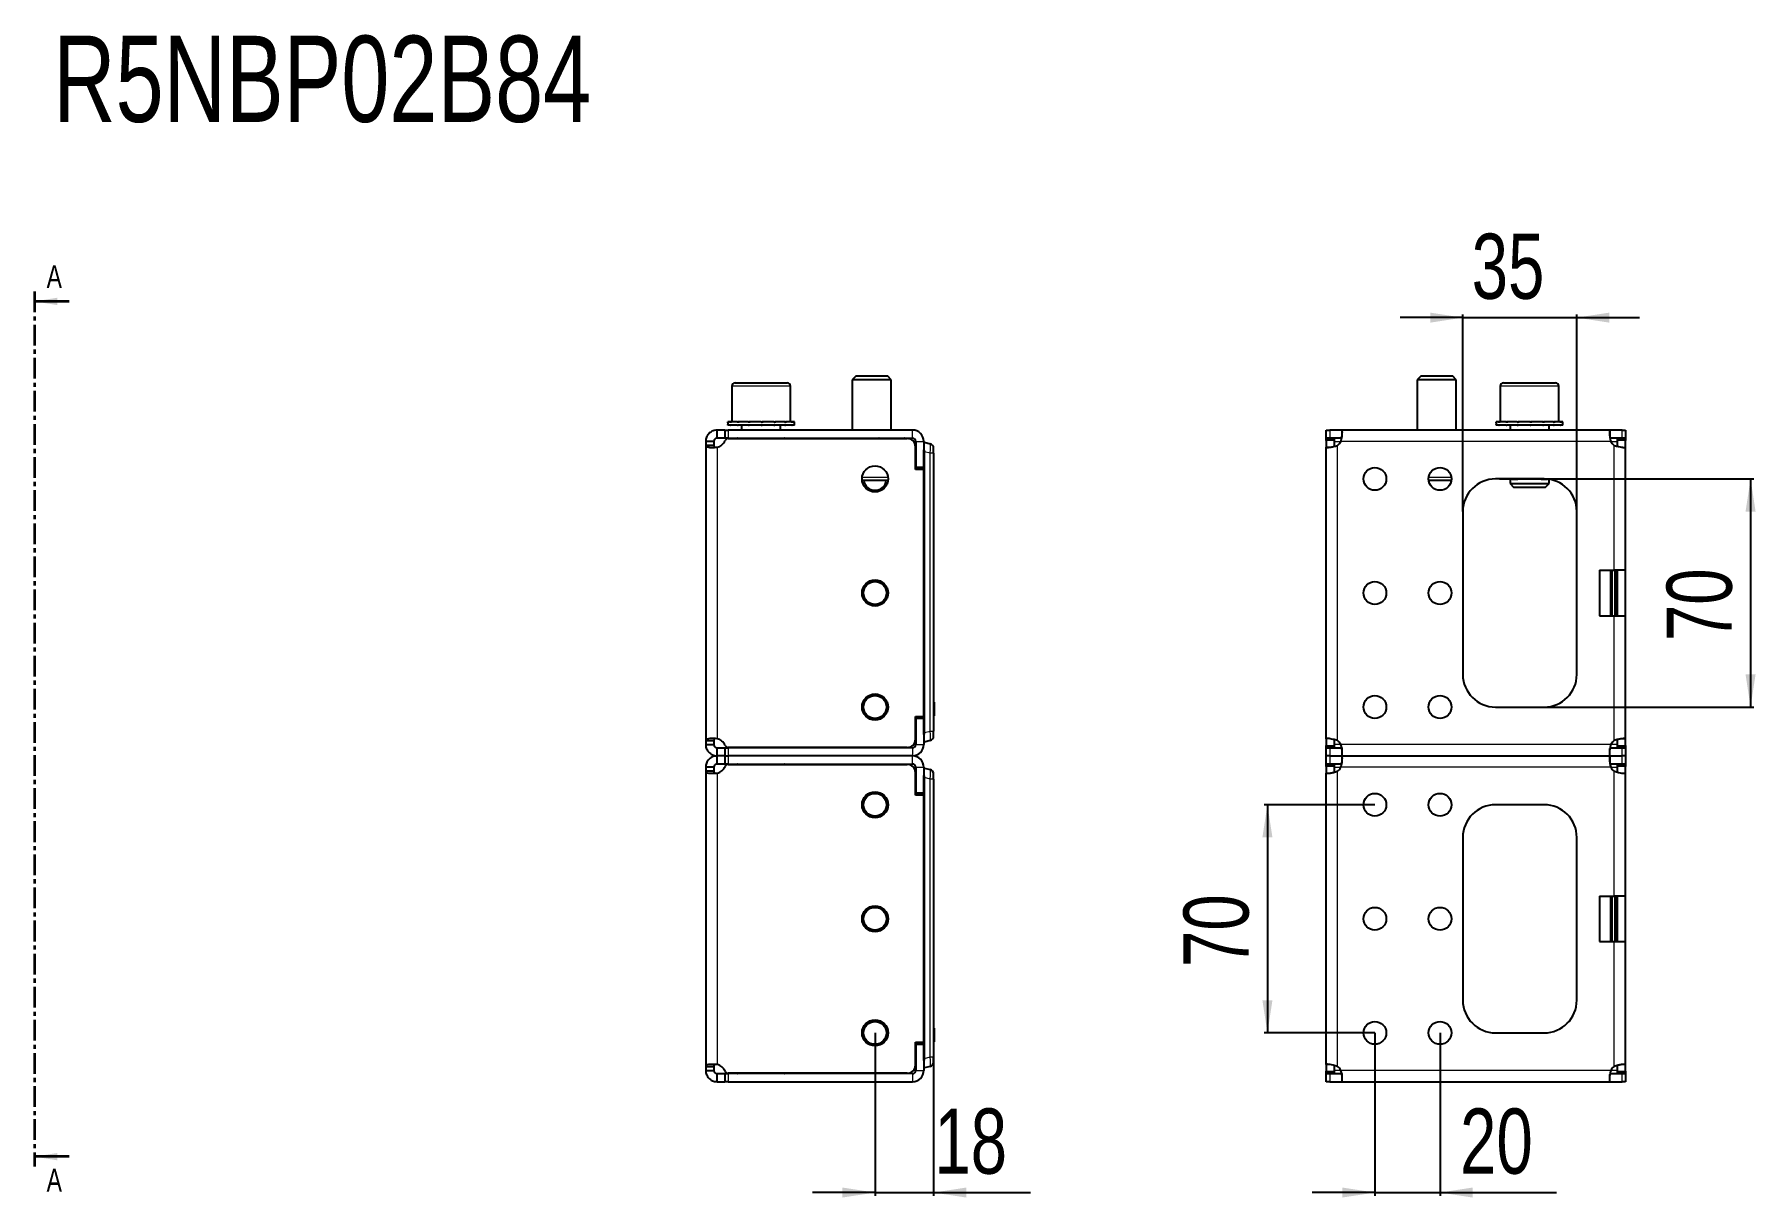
# Model space of a CAD drawing. Header units: millimetres. Extents: x 0 to 2286, y -157 to 611.
# Drawn here: x 1089 to 1618, y 254 to 611 of the extents above; entities that cross this region are included whole.
import ezdxf

# ---------------------------------------------------------------- set-up
doc = ezdxf.new("R2010")
doc.units = ezdxf.units.MM
doc.linetypes.add('CENTER', pattern=[10.16, 6.35, -1.27, 1.27, -1.27])
doc.layers.add('FORMAT', color=7, linetype='Continuous')
doc.styles.add('SLDTEXTSTYLE0', font='TXT', dxfattribs={"width": 0.75})
doc.dimstyles.new('SLDDIMSTYLE0', dxfattribs={"dimtxt": 20, "dimasz": 10, "dimexe": 0, "dimexo": 0.0625, "dimgap": 5, "dimtad": 2, "dimdec": 1, "dimrnd": 1e-09, "dimzin": 12, "dimdsep": 46, "dimtxsty": 'SLDTEXTSTYLE0', "dimsah": 1, "dimcen": 0.09, "dimadec": 0, "dimazin": 3, "dimtfac": 1, "dimtofl": 0, "dimtmove": 0, "dimatfit": 3, "dimfxl": 0, "dimfrac": 2, "dimtolj": 1, "dimtzin": 12, "dimarcsym": 0})
doc.dimstyles.new('SLDDIMSTYLE1', dxfattribs={"dimtxt": 20, "dimasz": 10, "dimexe": 0, "dimexo": 0.0625, "dimgap": 5, "dimtad": 2, "dimdec": 1, "dimrnd": 1e-09, "dimzin": 12, "dimdsep": 46, "dimtxsty": 'SLDTEXTSTYLE0', "dimsah": 1, "dimcen": 0.09, "dimadec": 0, "dimazin": 3, "dimtfac": 1, "dimtmove": 0, "dimatfit": 0, "dimfxl": 0, "dimfrac": 2, "dimtolj": 1, "dimtzin": 12, "dimarcsym": 0})

# ---------------------------------------------------------------- blocks, each defined once
blk = doc.blocks.new('_D_4')
at = {"layer": 'FORMAT'}
for p, q in [((1347.29, 304.38), (1347.29, 254.38)), ((1365.29, 299.63), (1365.29, 254.38)), ((1347.29, 255.38), (1328.06, 255.38)), ((1347.29, 255.38), (1365.29, 255.38)), ((1365.29, 255.38), (1395.07, 255.38))]:
    blk.add_line(p, q, dxfattribs=at)
for points in [[(1347.29, 255.38), (1337.29, 256.92), (1337.29, 253.85)], [(1365.29, 255.38), (1375.29, 253.85), (1375.29, 256.92)]]:
    blk.add_solid(points, dxfattribs=at)
at = {"layer": 'FORMAT', "insert": (1365.52, 281.17), "char_height": 20, "attachment_point": 1, "style": 'SLDTEXTSTYLE0'}
blk.add_mtext('18', dxfattribs=at)
blk = doc.blocks.new('_D_7')
at = {"layer": 'FORMAT'}
for p, q in [((1552.79, 474.39), (1617.14, 474.39)), ((1616.14, 474.39), (1616.14, 404.39)), ((1552.79, 404.39), (1617.14, 404.39))]:
    blk.add_line(p, q, dxfattribs=at)
for points in [[(1616.14, 474.39), (1614.6, 464.39), (1617.68, 464.39)], [(1616.14, 404.39), (1617.68, 414.39), (1614.6, 414.39)]]:
    blk.add_solid(points, dxfattribs=at)
at = {"layer": 'FORMAT', "insert": (1590.36, 424.61), "char_height": 20, "attachment_point": 1, "rotation": 90, "style": 'SLDTEXTSTYLE0'}
blk.add_mtext('70', dxfattribs=at)
blk = doc.blocks.new('_D_8')
at = {"layer": 'FORMAT'}
for p, q in [((1527.78, 523.89), (1508.55, 523.89)), ((1527.78, 464.4), (1527.78, 524.89)), ((1527.78, 523.89), (1562.78, 523.89)), ((1562.78, 464.4), (1562.78, 524.89)), ((1562.78, 523.89), (1582.01, 523.89))]:
    blk.add_line(p, q, dxfattribs=at)
for points in [[(1527.78, 523.89), (1517.78, 525.43), (1517.78, 522.35)], [(1562.78, 523.89), (1572.78, 522.35), (1572.78, 525.43)]]:
    blk.add_solid(points, dxfattribs=at)
at = {"layer": 'FORMAT', "insert": (1530.51, 549.67), "char_height": 20, "attachment_point": 1, "style": 'SLDTEXTSTYLE0'}
blk.add_mtext('35', dxfattribs=at)
blk = doc.blocks.new('_D_9')
at = {"layer": 'FORMAT'}
for p, q in [((1500.78, 304.38), (1500.78, 254.38)), ((1520.78, 304.38), (1520.78, 254.38)), ((1500.78, 255.38), (1481.55, 255.38)), ((1500.78, 255.38), (1520.78, 255.38)), ((1520.78, 255.38), (1556.5, 255.38))]:
    blk.add_line(p, q, dxfattribs=at)
for points in [[(1500.78, 255.38), (1490.78, 256.92), (1490.78, 253.85)], [(1520.78, 255.38), (1530.78, 253.85), (1530.78, 256.92)]]:
    blk.add_solid(points, dxfattribs=at)
at = {"layer": 'FORMAT', "insert": (1526.95, 281.17), "char_height": 20, "attachment_point": 1, "style": 'SLDTEXTSTYLE0'}
blk.add_mtext('20', dxfattribs=at)
blk = doc.blocks.new('_D_10')
at = {"layer": 'FORMAT'}
for p, q in [((1500.77, 374.39), (1466.78, 374.39)), ((1467.78, 374.39), (1467.78, 304.39)), ((1500.77, 304.39), (1466.78, 304.39))]:
    blk.add_line(p, q, dxfattribs=at)
for points in [[(1467.78, 374.39), (1466.24, 364.39), (1469.32, 364.39)], [(1467.78, 304.39), (1469.32, 314.39), (1466.24, 314.39)]]:
    blk.add_solid(points, dxfattribs=at)
at = {"layer": 'FORMAT', "insert": (1442, 324.61), "char_height": 20, "attachment_point": 1, "rotation": 90, "style": 'SLDTEXTSTYLE0'}
blk.add_mtext('70', dxfattribs=at)

msp = doc.modelspace()

# ---------------------------------------------------------------- linework, layer by layer
at = {"color": 7, "linetype": 'CENTER', "lineweight": 35}
msp.add_line((1089.16, 531.87), (1089.16, 263.4), dxfattribs=at)
at = {"color": 7, "linetype": 'Continuous', "lineweight": 35}
for p, q in [((1099.8, 528.87), (1089.16, 528.87)), ((1099.8, 266.4), (1089.16, 266.4))]:
    msp.add_line(p, q, dxfattribs=at)
at = {"color": 7, "linetype": 'Continuous', "lineweight": 25}
for p, q in [((1303.29, 502.89), (1303.29, 491.89)), ((1304.29, 503.89), (1320.29, 503.89)), ((1321.29, 491.89), (1321.29, 502.89)), ((1341.37, 505.89), (1340.29, 504.82)), ((1340.29, 504.82), (1340.29, 489.39)), ((1352.29, 504.82), (1340.29, 504.82)), ((1351.22, 505.89), (1341.37, 505.89)), ((1352.29, 504.82), (1351.22, 505.89)), ((1352.29, 489.39), (1352.29, 504.82)), ((1514.86, 505.89), (1513.78, 504.82)), ((1513.78, 504.82), (1513.78, 489.39)), ((1525.78, 504.82), (1513.78, 504.82)), ((1524.71, 505.89), (1514.86, 505.89)), ((1525.78, 504.82), (1524.71, 505.89)), ((1525.78, 489.39), (1525.78, 504.82)), ((1539.28, 502.89), (1539.28, 491.89)), ((1540.28, 503.89), (1548.1, 503.89)), ((1548.1, 503.89), (1556.28, 503.89)), ((1557.28, 491.89), (1557.28, 502.89)), ((1302.04, 491.89), (1302.04, 490.89)), ((1302.04, 491.89), (1302.05, 491.89)), ((1302.05, 491.89), (1302.05, 491.64)), ((1302.84, 491.89), (1302.05, 491.89)), ((1302.84, 491.89), (1302.94, 491.89)), ((1302.94, 491.89), (1302.94, 491.64)), ((1305.08, 491.89), (1302.94, 491.89)), ((1305.08, 491.89), (1305.26, 491.89)), ((1305.26, 491.89), (1305.26, 491.64)), ((1308.42, 491.89), (1305.26, 491.89)), ((1308.42, 491.89), (1308.65, 491.89)), ((1308.65, 491.89), (1308.65, 491.64)), ((1312.35, 491.89), (1308.65, 491.89)), ((1312.35, 491.89), (1312.43, 491.89)), ((1312.56, 491.89), (1312.6, 491.89)), ((1312.6, 491.89), (1312.6, 491.64)), ((1316.26, 491.89), (1312.6, 491.89)), ((1316.26, 491.89), (1316.49, 491.89)), ((1316.49, 491.89), (1316.49, 491.64)), ((1319.58, 491.89), (1316.49, 491.89)), ((1319.58, 491.89), (1319.75, 491.89)), ((1319.75, 491.89), (1319.75, 491.64)), ((1321.78, 491.89), (1319.75, 491.89)), ((1321.78, 491.89), (1321.87, 491.89)), ((1321.87, 491.89), (1321.87, 491.64)), ((1322.54, 491.89), (1321.87, 491.89)), ((1322.54, 490.89), (1322.54, 491.89)), ((1538.03, 491.89), (1538.03, 490.89)), ((1538.03, 491.89), (1538.04, 491.89)), ((1538.04, 491.89), (1538.04, 491.64)), ((1538.87, 491.89), (1538.04, 491.89)), ((1538.87, 491.89), (1538.97, 491.89)), ((1538.97, 491.89), (1538.97, 491.64)), ((1541.14, 491.89), (1538.97, 491.89)), ((1541.14, 491.89), (1541.32, 491.89)), ((1541.32, 491.89), (1541.32, 491.64)), ((1544.5, 491.89), (1541.32, 491.89)), ((1544.5, 491.89), (1544.73, 491.89)), ((1544.73, 491.89), (1544.73, 491.64)), ((1548.43, 491.89), (1544.73, 491.89)), ((1548.43, 491.89), (1548.51, 491.89)), ((1548.63, 491.89), (1548.68, 491.89)), ((1548.68, 491.89), (1548.68, 491.64)), ((1552.34, 491.89), (1548.68, 491.89)), ((1552.34, 491.89), (1552.57, 491.89)), ((1552.57, 491.89), (1552.57, 491.64)), ((1555.63, 491.89), (1552.57, 491.89)), ((1555.63, 491.89), (1555.81, 491.89)), ((1555.81, 491.89), (1555.81, 491.64)), ((1557.81, 491.89), (1555.81, 491.89)), ((1557.81, 491.89), (1557.9, 491.89)), ((1557.9, 491.89), (1557.9, 491.64)), ((1558.53, 491.89), (1557.9, 491.89)), ((1558.53, 490.89), (1558.53, 491.89)), ((1298.79, 486.89), (1298.79, 489.39)), ((1301.19, 489.39), (1298.79, 489.39)), ((1301.2, 486.89), (1298.79, 486.89)), ((1301.19, 489.39), (1301.19, 486.89)), ((1301.19, 489.39), (1302.19, 489.39)), ((1302.19, 486.89), (1301.19, 486.89)), ((1302.04, 490.89), (1302.05, 490.89)), ((1302.05, 490.89), (1302.05, 491.14)), ((1302.84, 490.89), (1302.05, 490.89)), ((1358.79, 489.39), (1302.19, 489.39)), ((1302.19, 486.89), (1358.79, 486.89)), ((1302.22, 486.79), (1357.19, 486.79)), ((1302.84, 490.89), (1302.94, 490.89)), ((1302.94, 490.89), (1302.94, 491.14)), ((1305.08, 490.89), (1302.94, 490.89)), ((1305.08, 490.89), (1305.26, 490.89)), ((1305.26, 490.89), (1305.26, 491.14)), ((1308.42, 490.89), (1305.26, 490.89)), ((1306.29, 490.89), (1306.29, 489.39)), ((1308.42, 490.89), (1308.65, 490.89)), ((1308.65, 490.89), (1308.65, 491.14)), ((1312.35, 490.89), (1308.65, 490.89)), ((1312.35, 490.89), (1312.52, 490.89)), ((1312.52, 490.89), (1312.6, 490.89)), ((1312.6, 490.89), (1312.6, 491.14)), ((1316.26, 490.89), (1312.6, 490.89)), ((1316.26, 490.89), (1316.49, 490.89)), ((1316.49, 490.89), (1316.49, 491.14)), ((1319.58, 490.89), (1316.49, 490.89)), ((1318.29, 489.39), (1318.29, 490.89)), ((1319.58, 490.89), (1319.75, 490.89)), ((1319.75, 490.89), (1319.75, 491.14)), ((1321.78, 490.89), (1319.75, 490.89)), ((1321.78, 490.89), (1321.87, 490.89)), ((1321.87, 490.89), (1321.87, 491.14)), ((1322.54, 490.89), (1321.87, 490.89)), ((1336.04, 486.89), (1336.04, 486.79)), ((1336.34, 486.89), (1336.34, 486.79)), ((1338.02, 486.89), (1338.02, 486.79)), ((1340.97, 486.89), (1340.97, 486.79)), ((1344.73, 486.89), (1344.73, 486.79)), ((1348.72, 486.89), (1348.72, 486.79)), ((1352.35, 486.89), (1352.35, 486.79)), ((1355.05, 486.89), (1355.05, 486.79)), ((1356.42, 486.89), (1356.42, 486.79)), ((1356.54, 486.79), (1356.54, 486.89)), ((1485.78, 486.89), (1485.78, 489.39)), ((1485.78, 489.39), (1486.9, 489.39)), ((1486.9, 486.89), (1485.78, 486.89)), ((1485.78, 486.89), (1485.78, 486.79)), ((1485.78, 486.79), (1488.28, 486.79)), ((1485.78, 486.18), (1485.78, 486.79)), ((1490.62, 489.39), (1486.9, 489.39)), ((1490.62, 486.89), (1486.9, 486.89)), ((1488.28, 486.79), (1488.28, 486.18)), ((1572.95, 489.39), (1490.62, 489.39)), ((1490.62, 489.39), (1490.62, 487.18)), ((1538.03, 490.89), (1538.04, 490.89)), ((1538.04, 490.89), (1538.04, 491.14)), ((1538.87, 490.89), (1538.04, 490.89)), ((1538.87, 490.89), (1538.97, 490.89)), ((1538.97, 490.89), (1538.97, 491.14)), ((1541.14, 490.89), (1538.97, 490.89)), ((1541.14, 490.89), (1541.32, 490.89)), ((1541.32, 490.89), (1541.32, 491.14)), ((1544.5, 490.89), (1541.32, 490.89)), ((1542.28, 490.89), (1542.28, 489.39)), ((1544.5, 490.89), (1544.73, 490.89)), ((1544.73, 490.89), (1544.73, 491.14)), ((1548.43, 490.89), (1544.73, 490.89)), ((1548.43, 490.89), (1548.58, 490.89)), ((1548.58, 490.89), (1548.68, 490.89)), ((1548.68, 490.89), (1548.68, 491.14)), ((1552.34, 490.89), (1548.68, 490.89)), ((1552.34, 490.89), (1552.57, 490.89)), ((1552.57, 490.89), (1552.57, 491.14)), ((1555.63, 490.89), (1552.57, 490.89)), ((1554.28, 489.39), (1554.28, 490.89)), ((1555.63, 490.89), (1555.81, 490.89)), ((1555.81, 490.89), (1555.81, 491.14)), ((1557.81, 490.89), (1555.81, 490.89)), ((1557.81, 490.89), (1557.9, 490.89)), ((1557.9, 490.89), (1557.9, 491.14)), ((1558.53, 490.89), (1557.9, 490.89)), ((1572.95, 489.39), (1572.95, 486.89)), ((1576.67, 489.39), (1572.95, 489.39)), ((1576.67, 486.89), (1572.95, 486.89)), ((1575.28, 486.79), (1577.78, 486.79)), ((1575.28, 486.18), (1575.28, 486.79)), ((1576.67, 489.39), (1577.78, 489.39)), ((1577.78, 486.89), (1576.67, 486.89)), ((1577.78, 489.39), (1577.78, 486.89)), ((1577.78, 486.79), (1577.78, 486.89)), ((1577.78, 486.79), (1577.78, 486.18)), ((1297.79, 485.89), (1295.29, 485.89)), ((1295.29, 485.89), (1295.29, 484.67)), ((1295.29, 484.67), (1295.29, 394.11)), ((1297.79, 484.67), (1295.29, 484.67)), ((1297.79, 485.89), (1297.79, 484.67)), ((1359.69, 477.29), (1359.69, 484.29)), ((1359.79, 485.89), (1359.79, 477.94)), ((1362.29, 485.89), (1362.29, 477.94)), ((1362.29, 485.64), (1362.49, 485.64)), ((1362.29, 395.92), (1362.29, 483.37)), ((1362.49, 485.64), (1364.18, 485.19)), ((1362.49, 396.54), (1362.49, 482.74)), ((1365.29, 482.29), (1365.29, 483.74)), ((1365.29, 482.29), (1365.29, 407.84)), ((1485.78, 486.18), (1485.78, 484.12)), ((1485.78, 394.67), (1485.78, 484.12)), ((1485.78, 484.12), (1486.88, 484.12)), ((1488.28, 486.18), (1488.28, 484.36)), ((1575.28, 484.34), (1575.28, 486.18)), ((1577.78, 484.12), (1577.78, 486.18)), ((1577.78, 446.39), (1577.78, 484.12)), ((1359.69, 478.87), (1359.79, 478.66)), ((1362.29, 477.29), (1359.69, 477.29)), ((1362.29, 477.94), (1359.79, 477.94)), ((1362.29, 477.29), (1362.29, 401.49)), ((1351.26, 473.89), (1343.33, 473.89)), ((1524.25, 473.89), (1517.32, 473.89)), ((1552.78, 474.39), (1537.78, 474.39)), ((1539.45, 474.29), (1539.43, 474.29)), ((1539.45, 474.29), (1539.45, 474.29)), ((1539.55, 474.29), (1539.45, 474.29)), ((1539.55, 474.39), (1539.55, 474.29)), ((1542.81, 474.29), (1539.55, 474.29)), ((1542.28, 474.29), (1542.28, 472.97)), ((1542.28, 472.97), (1543.36, 471.89)), ((1542.28, 472.97), (1548.15, 472.97)), ((1542.81, 474.29), (1544.71, 474.29)), ((1543.36, 471.89), (1548.17, 471.89)), ((1545.26, 474.29), (1544.71, 474.29)), ((1551.31, 474.29), (1545.26, 474.29)), ((1548.15, 472.97), (1554.28, 472.97)), ((1548.17, 471.89), (1553.21, 471.89)), ((1551.86, 474.29), (1551.31, 474.29)), ((1551.86, 474.29), (1553.76, 474.29)), ((1553.21, 471.89), (1554.28, 472.97)), ((1554.19, 474.29), (1553.76, 474.29)), ((1554.28, 472.97), (1554.28, 474.28)), ((1527.78, 464.39), (1527.78, 414.39)), ((1562.78, 414.39), (1562.78, 464.39)), ((1569.78, 446.39), (1574.28, 446.39)), ((1569.78, 446.39), (1569.78, 432.39)), ((1577.78, 446.39), (1574.28, 446.39)), ((1575.28, 432.39), (1575.28, 446.39)), ((1577.78, 432.39), (1577.78, 446.39)), ((1569.78, 432.39), (1574.28, 432.39)), ((1574.28, 432.39), (1577.78, 432.39)), ((1577.78, 394.67), (1577.78, 432.39)), ((1365.29, 407.84), (1365.29, 399.64)), ((1365.49, 405.9), (1365.29, 405.9)), ((1365.49, 405.86), (1365.29, 405.86)), ((1365.49, 405.84), (1365.29, 405.84)), ((1365.49, 405.4), (1365.49, 402.08)), ((1537.78, 404.39), (1552.78, 404.39)), ((1359.69, 401.49), (1362.29, 401.49)), ((1359.69, 394.49), (1359.69, 401.49)), ((1359.69, 400.41), (1359.79, 400.63)), ((1359.79, 400.84), (1359.79, 392.89)), ((1362.29, 400.84), (1359.79, 400.84)), ((1362.29, 400.84), (1362.29, 392.89)), ((1365.49, 401.64), (1365.29, 401.64)), ((1365.49, 401.59), (1365.29, 401.59)), ((1365.29, 399.64), (1365.29, 396.99)), ((1365.29, 395.54), (1365.29, 396.99)), ((1295.29, 394.11), (1297.79, 394.11)), ((1295.29, 394.11), (1295.29, 392.89)), ((1295.29, 392.89), (1297.79, 392.89)), ((1297.79, 394.11), (1297.79, 392.89)), ((1298.79, 389.39), (1298.79, 391.89)), ((1298.79, 391.89), (1301.19, 391.89)), ((1301.19, 391.89), (1301.19, 389.39)), ((1301.19, 391.89), (1302.19, 391.89)), ((1358.79, 391.89), (1302.19, 391.89)), ((1357.19, 391.99), (1302.22, 391.99)), ((1362.49, 393.64), (1362.29, 393.64)), ((1364.18, 394.09), (1362.49, 393.64)), ((1485.78, 394.67), (1485.78, 392.6)), ((1485.78, 391.99), (1485.78, 392.6)), ((1488.28, 391.99), (1485.78, 391.99)), ((1485.78, 391.99), (1485.78, 391.89)), ((1485.78, 389.39), (1485.78, 391.89)), ((1485.78, 391.89), (1486.9, 391.89)), ((1486.9, 391.89), (1490.62, 391.89)), ((1488.28, 394.44), (1488.28, 392.6)), ((1488.28, 392.6), (1488.28, 391.99)), ((1490.62, 391.89), (1490.62, 389.39)), ((1572.95, 391.89), (1576.67, 391.89)), ((1572.95, 389.39), (1572.95, 391.61)), ((1575.28, 392.6), (1575.28, 394.42)), ((1575.28, 391.99), (1575.28, 392.6)), ((1577.78, 391.99), (1575.28, 391.99)), ((1576.67, 391.89), (1577.78, 391.89)), ((1577.78, 394.67), (1576.69, 394.67)), ((1577.78, 392.6), (1577.78, 394.67)), ((1577.78, 392.6), (1577.78, 391.99)), ((1577.78, 391.89), (1577.78, 391.99)), ((1577.78, 391.89), (1577.78, 389.39)), ((1295.29, 385.89), (1295.29, 384.67)), ((1297.79, 385.89), (1295.29, 385.89)), ((1297.79, 385.89), (1297.79, 384.67)), ((1298.79, 386.89), (1298.79, 389.39)), ((1301.2, 389.39), (1298.79, 389.39)), ((1301.2, 386.89), (1298.79, 386.89)), ((1301.19, 389.39), (1301.19, 386.89)), ((1301.19, 389.39), (1302.19, 389.39)), ((1302.19, 386.89), (1301.19, 386.89)), ((1358.79, 389.39), (1302.19, 389.39)), ((1302.19, 386.89), (1358.79, 386.89)), ((1302.22, 386.79), (1357.19, 386.79)), ((1359.79, 385.89), (1359.79, 377.94)), ((1362.29, 385.89), (1362.29, 377.94)), ((1486.9, 389.39), (1485.78, 389.39)), ((1485.78, 386.89), (1485.78, 389.39)), ((1486.9, 386.89), (1485.78, 386.89)), ((1485.78, 386.89), (1485.78, 386.79)), ((1485.78, 386.79), (1488.28, 386.79)), ((1485.78, 386.18), (1485.78, 386.79)), ((1485.78, 386.18), (1485.78, 384.12)), ((1486.9, 389.39), (1490.62, 389.39)), ((1490.62, 386.89), (1486.9, 386.89)), ((1488.28, 386.79), (1488.28, 386.18)), ((1488.28, 386.18), (1488.28, 384.36)), ((1490.62, 389.39), (1572.95, 389.39)), ((1490.62, 389.39), (1490.62, 387.18)), ((1572.95, 389.39), (1576.67, 389.39)), ((1572.95, 389.39), (1572.95, 386.89)), ((1576.67, 386.89), (1572.95, 386.89)), ((1575.28, 386.79), (1577.78, 386.79)), ((1575.28, 386.18), (1575.28, 386.79)), ((1575.28, 384.34), (1575.28, 386.18)), ((1577.78, 389.39), (1576.67, 389.39)), ((1577.78, 386.89), (1576.67, 386.89)), ((1577.78, 389.39), (1577.78, 386.89)), ((1577.78, 386.79), (1577.78, 386.89)), ((1577.78, 386.79), (1577.78, 386.18)), ((1577.78, 384.12), (1577.78, 386.18)), ((1295.29, 384.67), (1295.29, 294.11)), ((1297.79, 384.67), (1295.29, 384.67)), ((1359.69, 377.29), (1359.69, 384.29)), ((1362.29, 385.64), (1362.49, 385.64)), ((1362.29, 295.92), (1362.29, 383.37)), ((1362.49, 385.64), (1364.18, 385.19)), ((1362.49, 296.54), (1362.49, 382.74)), ((1365.29, 382.29), (1365.29, 383.74)), ((1365.29, 382.29), (1365.29, 307.84)), ((1485.78, 294.67), (1485.78, 384.12)), ((1485.78, 384.12), (1486.88, 384.12)), ((1577.78, 346.39), (1577.78, 384.12)), ((1359.69, 378.87), (1359.79, 378.66)), ((1362.29, 377.29), (1359.69, 377.29)), ((1362.29, 377.94), (1359.79, 377.94)), ((1362.29, 377.29), (1362.29, 301.49)), ((1552.78, 374.39), (1537.78, 374.39)), ((1527.78, 364.39), (1527.78, 314.39)), ((1562.78, 314.39), (1562.78, 364.39)), ((1569.78, 346.39), (1574.28, 346.39)), ((1569.78, 346.39), (1569.78, 332.39)), ((1577.78, 346.39), (1574.28, 346.39)), ((1575.28, 332.39), (1575.28, 346.39)), ((1577.78, 332.39), (1577.78, 346.39)), ((1569.78, 332.39), (1574.28, 332.39)), ((1574.28, 332.39), (1577.78, 332.39)), ((1577.78, 294.67), (1577.78, 332.39)), ((1365.29, 307.84), (1365.29, 299.64)), ((1359.69, 301.49), (1362.29, 301.49)), ((1359.69, 294.49), (1359.69, 301.49)), ((1365.49, 305.9), (1365.29, 305.9)), ((1365.49, 305.86), (1365.29, 305.86)), ((1365.49, 305.84), (1365.29, 305.84)), ((1365.49, 301.64), (1365.29, 301.64)), ((1365.49, 301.59), (1365.29, 301.59)), ((1365.49, 305.4), (1365.49, 302.08)), ((1537.78, 304.39), (1552.78, 304.39)), ((1359.69, 300.41), (1359.79, 300.63)), ((1359.79, 300.84), (1359.79, 292.89)), ((1362.29, 300.84), (1359.79, 300.84)), ((1362.29, 300.84), (1362.29, 292.89)), ((1365.29, 299.64), (1365.29, 296.99)), ((1365.29, 295.54), (1365.29, 296.99)), ((1295.29, 294.11), (1297.79, 294.11)), ((1295.29, 294.11), (1295.29, 292.89)), ((1295.29, 292.89), (1297.79, 292.89)), ((1297.79, 294.11), (1297.79, 292.89)), ((1298.79, 289.39), (1298.79, 291.89)), ((1298.79, 291.89), (1301.2, 291.89)), ((1301.19, 291.89), (1301.19, 289.39)), ((1301.19, 291.89), (1302.19, 291.89)), ((1358.79, 291.89), (1302.19, 291.89)), ((1357.19, 291.99), (1302.22, 291.99)), ((1362.49, 293.64), (1362.29, 293.64)), ((1364.18, 294.09), (1362.49, 293.64)), ((1485.78, 294.67), (1485.78, 292.6)), ((1485.78, 291.99), (1485.78, 292.6)), ((1488.28, 291.99), (1485.78, 291.99)), ((1485.78, 291.99), (1485.78, 291.89)), ((1485.78, 289.39), (1485.78, 291.89)), ((1485.78, 291.89), (1486.9, 291.89)), ((1486.9, 291.89), (1490.62, 291.89)), ((1488.28, 294.44), (1488.28, 292.6)), ((1488.28, 292.6), (1488.28, 291.99)), ((1490.62, 291.89), (1490.62, 289.39)), ((1572.95, 291.89), (1576.67, 291.89)), ((1572.95, 289.39), (1572.95, 291.61)), ((1575.28, 292.6), (1575.28, 294.42)), ((1575.28, 291.99), (1575.28, 292.6)), ((1577.78, 291.99), (1575.28, 291.99)), ((1576.67, 291.89), (1577.78, 291.89)), ((1577.78, 294.67), (1576.69, 294.67)), ((1577.78, 292.6), (1577.78, 294.67)), ((1577.78, 292.6), (1577.78, 291.99)), ((1577.78, 291.89), (1577.78, 291.99)), ((1577.78, 291.89), (1577.78, 289.39)), ((1298.79, 289.39), (1301.2, 289.39)), ((1302.19, 289.39), (1301.19, 289.39)), ((1302.19, 289.39), (1358.79, 289.39)), ((1486.9, 289.39), (1485.78, 289.39)), ((1486.9, 289.39), (1490.62, 289.39)), ((1490.62, 289.39), (1572.95, 289.39)), ((1572.95, 289.39), (1576.67, 289.39)), ((1577.78, 289.39), (1576.67, 289.39))]:
    msp.add_line(p, q, dxfattribs=at)
at = {"color": 8, "linetype": 'Continuous', "lineweight": 18}
for p, q in [((1321.29, 502.89), (1303.29, 502.89)), ((1548.08, 502.89), (1539.28, 502.89)), ((1557.28, 502.89), (1548.08, 502.89)), ((1302.19, 489.39), (1302.19, 486.89)), ((1358.79, 486.89), (1358.79, 489.39)), ((1486.9, 489.39), (1486.9, 486.89)), ((1576.67, 486.89), (1576.67, 489.39)), ((1298.79, 484.12), (1298.79, 394.67)), ((1359.79, 485.89), (1362.29, 485.89)), ((1364.18, 482.29), (1362.49, 482.74)), ((1364.18, 396.99), (1364.18, 482.29)), ((1365.29, 482.29), (1364.18, 482.29)), ((1488.28, 486.18), (1485.78, 486.18)), ((1488.28, 485.89), (1490.37, 485.89)), ((1489.28, 394.11), (1489.28, 484.67)), ((1573.2, 485.89), (1490.37, 485.89)), ((1573.2, 485.89), (1575.28, 485.89)), ((1574.28, 446.39), (1574.28, 484.67)), ((1577.78, 486.18), (1575.28, 486.18)), ((1362.1, 477.29), (1362.1, 477.94)), ((1343.33, 474.89), (1351.26, 474.89)), ((1517.32, 474.89), (1524.25, 474.89)), ((1544.71, 474.39), (1544.71, 474.29)), ((1545.26, 474.39), (1545.26, 474.29)), ((1551.31, 474.39), (1551.31, 474.29)), ((1551.86, 474.39), (1551.86, 474.29)), ((1573.09, 432.39), (1573.09, 446.39)), ((1573.29, 446.39), (1573.29, 432.39)), ((1573.39, 432.39), (1573.39, 446.39)), ((1573.59, 446.39), (1573.59, 432.39)), ((1574.47, 432.39), (1574.47, 446.39)), ((1574.67, 446.39), (1574.67, 432.39)), ((1574.78, 432.39), (1574.78, 446.39)), ((1574.98, 446.39), (1574.98, 432.39)), ((1574.28, 394.11), (1574.28, 432.39)), ((1365.49, 405.4), (1365.29, 405.4)), ((1365.49, 402.08), (1365.29, 402.08)), ((1362.1, 400.84), (1362.1, 401.49)), ((1362.49, 396.54), (1364.18, 396.99)), ((1364.18, 396.99), (1365.29, 396.99)), ((1302.19, 391.89), (1302.19, 389.39)), ((1358.79, 391.89), (1358.79, 389.39)), ((1359.79, 392.89), (1362.29, 392.89)), ((1485.78, 392.6), (1488.28, 392.6)), ((1486.9, 391.89), (1486.9, 389.39)), ((1490.37, 392.89), (1488.28, 392.89)), ((1573.2, 392.89), (1490.37, 392.89)), ((1575.28, 392.89), (1573.2, 392.89)), ((1575.28, 392.6), (1577.78, 392.6)), ((1576.67, 389.39), (1576.67, 391.89)), ((1302.19, 389.39), (1302.19, 386.89)), ((1358.79, 386.89), (1358.79, 389.39)), ((1359.79, 385.89), (1362.29, 385.89)), ((1488.28, 386.18), (1485.78, 386.18)), ((1486.9, 389.39), (1486.9, 386.89)), ((1488.28, 385.89), (1490.37, 385.89)), ((1573.2, 385.89), (1490.37, 385.89)), ((1573.2, 385.89), (1575.28, 385.89)), ((1577.78, 386.18), (1575.28, 386.18)), ((1576.67, 386.89), (1576.67, 389.39)), ((1298.79, 384.12), (1298.79, 294.67)), ((1364.18, 382.29), (1362.49, 382.74)), ((1364.18, 296.99), (1364.18, 382.29)), ((1365.29, 382.29), (1364.18, 382.29)), ((1489.28, 294.11), (1489.28, 384.67)), ((1574.28, 346.39), (1574.28, 384.67)), ((1362.1, 377.29), (1362.1, 377.94)), ((1573.09, 332.39), (1573.09, 346.39)), ((1573.29, 346.39), (1573.29, 332.39)), ((1573.39, 332.39), (1573.39, 346.39)), ((1573.59, 346.39), (1573.59, 332.39)), ((1574.47, 332.39), (1574.47, 346.39)), ((1574.67, 346.39), (1574.67, 332.39)), ((1574.78, 332.39), (1574.78, 346.39)), ((1574.98, 346.39), (1574.98, 332.39)), ((1574.28, 294.11), (1574.28, 332.39)), ((1362.1, 300.84), (1362.1, 301.49)), ((1365.49, 305.4), (1365.29, 305.4)), ((1365.49, 302.08), (1365.29, 302.08)), ((1362.49, 296.54), (1364.18, 296.99)), ((1364.18, 296.99), (1365.29, 296.99)), ((1302.19, 291.89), (1302.19, 289.39)), ((1358.79, 291.89), (1358.79, 289.39)), ((1359.79, 292.89), (1362.29, 292.89)), ((1485.78, 292.6), (1488.28, 292.6)), ((1486.9, 291.89), (1486.9, 289.39)), ((1490.37, 292.89), (1488.28, 292.89)), ((1573.2, 292.89), (1490.37, 292.89)), ((1575.28, 292.89), (1573.2, 292.89)), ((1575.28, 292.6), (1577.78, 292.6)), ((1576.67, 289.39), (1576.67, 291.89))]:
    msp.add_line(p, q, dxfattribs=at)
at = {"color": 7, "linetype": 'Continuous', "lineweight": 25}
for centre, radius in [((1347.29, 474.39), 4), ((1500.78, 474.39), 3.5), ((1520.78, 474.39), 3.5), ((1347.29, 439.39), 4), ((1347.29, 439.39), 3.5), ((1500.78, 439.39), 3.5), ((1520.78, 439.39), 3.5), ((1347.29, 404.39), 4), ((1347.29, 404.39), 3.5), ((1500.78, 404.39), 3.5), ((1520.78, 404.39), 3.5), ((1347.29, 374.39), 4), ((1347.29, 374.39), 3.5), ((1500.78, 374.39), 3.5), ((1520.78, 374.39), 3.5), ((1347.29, 339.39), 4), ((1347.29, 339.39), 3.5), ((1500.78, 339.39), 3.5), ((1520.78, 339.39), 3.5), ((1347.29, 304.39), 4), ((1347.29, 304.39), 3.5), ((1500.78, 304.39), 3.5), ((1520.78, 304.39), 3.5)]:
    msp.add_circle(centre, radius, dxfattribs=at)
for centre, radius, start, end in [((1304.29, 502.89), 1, 90, 180), ((1320.29, 502.89), 1, 0, 90), ((1540.28, 502.89), 1, 90, 180), ((1556.28, 502.89), 1, 0, 90), ((1302.22, 485.79), 1, 90, 157.1146), ((1304.94, 486.54), 0.35, 45.5847, 90), ((1319.64, 486.54), 0.35, 90, 134.4153), ((1357.19, 484.29), 2.5, 360, 90), ((1358.79, 485.89), 3.5, 360, 90), ((1358.79, 485.89), 1, 360, 90), ((1298.07, 487.54), 3.5, 281.8948, 337.1146), ((1363.79, 483.74), 1.5, 0, 75), ((1487.28, 487.54), 3.5, 304.8499, 331.8729), ((1576.28, 487.54), 3.5, 208.1271, 235.1501), ((1347.29, 474.39), 3.5, 188.2132, 351.7868), ((1537.78, 464.39), 10, 90, 180), ((1552.78, 464.39), 10, 360, 90), ((1537.78, 414.39), 10, 180, 270), ((1552.78, 414.39), 10, 270, 0), ((1298.07, 391.24), 3.5, 22.8854, 78.1052), ((1302.22, 392.99), 1, 202.8854, 270), ((1304.94, 392.24), 0.35, 270, 314.4153), ((1319.64, 392.24), 0.35, 225.5847, 270), ((1357.19, 394.49), 2.5, 270, 0), ((1358.79, 392.89), 3.5, 270, 0), ((1358.79, 392.89), 1, 270, 0), ((1363.79, 395.54), 1.5, 285, 0), ((1487.28, 391.24), 3.5, 28.1271, 55.1501), ((1576.28, 391.24), 3.5, 124.8499, 151.8729), ((1298.07, 387.54), 3.5, 281.8948, 337.1146), ((1302.22, 385.79), 1, 90, 157.1146), ((1304.94, 386.54), 0.35, 45.5847, 90), ((1319.64, 386.54), 0.35, 90, 134.4153), ((1357.19, 384.29), 2.5, 360, 90), ((1358.79, 385.89), 3.5, 360, 90), ((1358.79, 385.89), 1, 360, 90), ((1487.28, 387.54), 3.5, 304.8499, 331.8729), ((1576.28, 387.54), 3.5, 208.1271, 235.1501), ((1363.79, 383.74), 1.5, 0, 75), ((1537.78, 364.39), 10, 90, 180), ((1552.78, 364.39), 10, 360, 90), ((1537.78, 314.39), 10, 180, 270), ((1552.78, 314.39), 10, 270, 0), ((1298.07, 291.24), 3.5, 22.8854, 78.1052), ((1302.22, 292.99), 1, 202.8854, 270), ((1304.94, 292.24), 0.35, 270, 314.4153), ((1319.64, 292.24), 0.35, 225.5847, 270), ((1357.19, 294.49), 2.5, 270, 0), ((1358.79, 292.89), 1, 270, 0), ((1358.79, 292.89), 3.5, 270, 0), ((1363.79, 295.54), 1.5, 285, 0), ((1487.28, 291.24), 3.5, 28.1271, 55.1501), ((1576.28, 291.24), 3.5, 124.8499, 151.8729)]:
    msp.add_arc(centre, radius, start, end, dxfattribs=at)
for centre, major_axis, start_param, end_param in [((1350.9, 485.64), (11.57, -3.1), 0.067037, 0.253072), ((1350.9, 393.64), (11.57, 3.1), 6.030113, 6.216148), ((1350.9, 385.64), (11.57, -3.1), 0.067037, 0.253072), ((1350.9, 293.64), (11.57, 3.1), 6.030113, 6.216148)]:
    msp.add_ellipse(centre, major_axis=major_axis, ratio=0.250563, start_param=start_param, end_param=end_param, dxfattribs=at)
at = {"color": 8, "linetype": 'Continuous', "lineweight": 18}
for centre, major_axis, start_param, end_param in [((1363.79, 482.19), (0.38, 3), 4.762686, 6.266445), ((1363.79, 397.1), (-0.38, 3), 3.158333, 4.662092), ((1363.79, 382.19), (0.38, 3), 4.762686, 6.266445), ((1363.79, 297.1), (-0.38, 3), 3.158333, 4.662092)]:
    msp.add_ellipse(centre, major_axis=major_axis, ratio=0.123038, start_param=start_param, end_param=end_param, dxfattribs=at)
at = {"color": 7, "linetype": 'Continuous', "lineweight": 25}
for points, knots in [([(1302.05, 491.64), (1302.05, 491.68), (1302.05, 491.75), (1302.04, 491.83), (1302.04, 491.87), (1302.04, 491.89)], [0, 0, 0, 0, 0.499981, 0.749988, 1, 1, 1, 1]), ([(1302.94, 491.64), (1302.93, 491.68), (1302.9, 491.75), (1302.87, 491.83), (1302.85, 491.87), (1302.84, 491.89)], [0, 0, 0, 0, 0.499981, 0.749988, 1, 1, 1, 1]), ([(1305.26, 491.64), (1305.23, 491.68), (1305.19, 491.75), (1305.13, 491.83), (1305.1, 491.87), (1305.08, 491.89)], [0, 0, 0, 0, 0.499981, 0.749988, 1, 1, 1, 1]), ([(1308.65, 491.64), (1308.61, 491.68), (1308.55, 491.75), (1308.48, 491.83), (1308.44, 491.87), (1308.42, 491.89)], [0, 0, 0, 0, 0.499981, 0.749988, 1, 1, 1, 1]), ([(1312.6, 491.64), (1312.55, 491.68), (1312.49, 491.75), (1312.41, 491.83), (1312.37, 491.87), (1312.35, 491.89)], [0, 0, 0, 0, 0.4999808, 0.7499881, 1, 1, 1, 1]), ([(1312.6, 491.64), (1312.58, 491.71), (1312.56, 491.84), (1312.53, 491.88), (1312.52, 491.89)], [0, 0, 0, 0, 0.561794, 1, 1, 1, 1]), ([(1316.49, 491.64), (1316.46, 491.68), (1316.4, 491.75), (1316.32, 491.83), (1316.28, 491.87), (1316.26, 491.89)], [0, 0, 0, 0, 0.499981, 0.749988, 1, 1, 1, 1]), ([(1319.75, 491.64), (1319.72, 491.68), (1319.68, 491.75), (1319.62, 491.83), (1319.59, 491.87), (1319.58, 491.89)], [0, 0, 0, 0, 0.499981, 0.749988, 1, 1, 1, 1]), ([(1321.87, 491.64), (1321.86, 491.68), (1321.84, 491.75), (1321.81, 491.83), (1321.79, 491.87), (1321.78, 491.89)], [0, 0, 0, 0, 0.499981, 0.749988, 1, 1, 1, 1]), ([(1538.04, 491.64), (1538.04, 491.68), (1538.04, 491.75), (1538.04, 491.83), (1538.04, 491.87), (1538.03, 491.89)], [0, 0, 0, 0, 0.4999808, 0.7499881, 1, 1, 1, 1]), ([(1538.97, 491.64), (1538.96, 491.68), (1538.93, 491.75), (1538.9, 491.83), (1538.88, 491.87), (1538.87, 491.89)], [0, 0, 0, 0, 0.499981, 0.749988, 1, 1, 1, 1]), ([(1541.32, 491.64), (1541.29, 491.68), (1541.24, 491.75), (1541.18, 491.83), (1541.15, 491.87), (1541.14, 491.89)], [0, 0, 0, 0, 0.499981, 0.749988, 1, 1, 1, 1]), ([(1544.73, 491.64), (1544.69, 491.68), (1544.63, 491.75), (1544.55, 491.83), (1544.52, 491.87), (1544.5, 491.89)], [0, 0, 0, 0, 0.499981, 0.749988, 1, 1, 1, 1]), ([(1548.68, 491.64), (1548.64, 491.68), (1548.58, 491.75), (1548.49, 491.83), (1548.45, 491.87), (1548.43, 491.89)], [0, 0, 0, 0, 0.499981, 0.749988, 1, 1, 1, 1]), ([(1548.68, 491.64), (1548.66, 491.71), (1548.63, 491.84), (1548.6, 491.88), (1548.58, 491.89)], [0, 0, 0, 0, 0.561794, 1, 1, 1, 1]), ([(1552.57, 491.64), (1552.53, 491.68), (1552.47, 491.75), (1552.4, 491.83), (1552.36, 491.87), (1552.34, 491.89)], [0, 0, 0, 0, 0.499981, 0.749988, 1, 1, 1, 1]), ([(1555.81, 491.64), (1555.78, 491.68), (1555.73, 491.75), (1555.68, 491.83), (1555.65, 491.87), (1555.63, 491.89)], [0, 0, 0, 0, 0.4999808, 0.7499881, 1, 1, 1, 1]), ([(1557.9, 491.64), (1557.88, 491.68), (1557.86, 491.75), (1557.83, 491.83), (1557.82, 491.87), (1557.81, 491.89)], [0, 0, 0, 0, 0.499981, 0.749988, 1, 1, 1, 1]), ([(1298.79, 489.39), (1298.5, 489.37), (1297.95, 489.33), (1297.05, 488.98), (1296.16, 488.31), (1295.44, 487.2), (1295.34, 486.34), (1295.29, 485.89)], [0, 0, 0, 0, 0.16069, 0.301312, 0.521951, 0.753573, 1, 1, 1, 1]), ([(1298.79, 486.89), (1298.71, 486.89), (1298.55, 486.87), (1298.35, 486.79), (1298.18, 486.69), (1298.05, 486.57), (1297.94, 486.43), (1297.82, 486.19), (1297.81, 486.01), (1297.79, 485.89)], [0, 0, 0, 0, 0.156786, 0.290809, 0.403501, 0.497298, 0.607133, 0.726181, 1, 1, 1, 1]), ([(1302.04, 490.89), (1302.04, 490.91), (1302.04, 490.95), (1302.05, 491.04), (1302.05, 491.1), (1302.05, 491.14)], [0, 0, 0, 0, 0.25014, 0.50028, 1, 1, 1, 1]), ([(1302.84, 490.89), (1302.85, 490.91), (1302.87, 490.95), (1302.9, 491.04), (1302.93, 491.1), (1302.94, 491.14)], [0, 0, 0, 0, 0.25014, 0.50028, 1, 1, 1, 1]), ([(1305.08, 490.89), (1305.1, 490.91), (1305.13, 490.95), (1305.19, 491.04), (1305.23, 491.1), (1305.26, 491.14)], [0, 0, 0, 0, 0.25014, 0.50028, 1, 1, 1, 1]), ([(1308.42, 490.89), (1308.44, 490.91), (1308.48, 490.95), (1308.55, 491.04), (1308.61, 491.1), (1308.65, 491.14)], [0, 0, 0, 0, 0.25014, 0.50028, 1, 1, 1, 1]), ([(1312.35, 490.89), (1312.37, 490.91), (1312.41, 490.95), (1312.49, 491.04), (1312.55, 491.1), (1312.6, 491.14)], [0, 0, 0, 0, 0.25014, 0.50028, 1, 1, 1, 1]), ([(1312.6, 491.14), (1312.58, 491.07), (1312.56, 490.94), (1312.53, 490.91), (1312.52, 490.89)], [0, 0, 0, 0, 0.561794, 1, 1, 1, 1]), ([(1316.26, 490.89), (1316.28, 490.91), (1316.32, 490.95), (1316.4, 491.04), (1316.46, 491.1), (1316.49, 491.14)], [0, 0, 0, 0, 0.25014, 0.50028, 1, 1, 1, 1]), ([(1319.58, 490.89), (1319.59, 490.91), (1319.62, 490.95), (1319.68, 491.04), (1319.72, 491.1), (1319.75, 491.14)], [0, 0, 0, 0, 0.25014, 0.50028, 1, 1, 1, 1]), ([(1321.78, 490.89), (1321.79, 490.91), (1321.81, 490.95), (1321.84, 491.04), (1321.86, 491.1), (1321.87, 491.14)], [0, 0, 0, 0, 0.25014, 0.50028, 1, 1, 1, 1]), ([(1336.3, 486.79), (1336.3, 486.8), (1336.29, 486.84), (1336.28, 486.87), (1336.28, 486.89)], [0, 0, 0, 0, 0.374848, 1, 1, 1, 1]), ([(1337.94, 486.79), (1337.93, 486.8), (1337.91, 486.84), (1337.89, 486.87), (1337.88, 486.89)], [0, 0, 0, 0, 0.374848, 1, 1, 1, 1]), ([(1340.84, 486.79), (1340.83, 486.8), (1340.8, 486.84), (1340.78, 486.87), (1340.76, 486.89)], [0, 0, 0, 0, 0.374848, 1, 1, 1, 1]), ([(1344.58, 486.79), (1344.57, 486.8), (1344.53, 486.84), (1344.5, 486.87), (1344.48, 486.89)], [0, 0, 0, 0, 0.374848, 1, 1, 1, 1]), ([(1348.58, 486.79), (1348.56, 486.8), (1348.53, 486.84), (1348.5, 486.87), (1348.48, 486.89)], [0, 0, 0, 0, 0.374848, 1, 1, 1, 1]), ([(1352.23, 486.79), (1352.22, 486.8), (1352.19, 486.84), (1352.16, 486.87), (1352.15, 486.89)], [0, 0, 0, 0, 0.374848, 1, 1, 1, 1]), ([(1354.97, 486.79), (1354.97, 486.8), (1354.95, 486.84), (1354.93, 486.87), (1354.92, 486.89)], [0, 0, 0, 0, 0.374848, 1, 1, 1, 1]), ([(1356.4, 486.79), (1356.4, 486.8), (1356.39, 486.84), (1356.39, 486.87), (1356.38, 486.89)], [0, 0, 0, 0, 0.374848, 1, 1, 1, 1]), ([(1490.37, 485.89), (1490.42, 486.15), (1490.52, 486.64), (1490.67, 487.46), (1490.77, 488.17), (1490.79, 488.74), (1490.77, 489.1), (1490.71, 489.34), (1490.65, 489.37), (1490.62, 489.39)], [0, 0, 0, 0, 0.144067, 0.271276, 0.474907, 0.597997, 0.726338, 0.860245, 1, 1, 1, 1]), ([(1538.03, 490.89), (1538.04, 490.91), (1538.04, 490.95), (1538.04, 491.04), (1538.04, 491.1), (1538.04, 491.14)], [0, 0, 0, 0, 0.25014, 0.50028, 1, 1, 1, 1]), ([(1538.87, 490.89), (1538.88, 490.91), (1538.9, 490.95), (1538.93, 491.04), (1538.96, 491.1), (1538.97, 491.14)], [0, 0, 0, 0, 0.25014, 0.50028, 1, 1, 1, 1]), ([(1541.14, 490.89), (1541.15, 490.91), (1541.18, 490.95), (1541.24, 491.04), (1541.29, 491.1), (1541.32, 491.14)], [0, 0, 0, 0, 0.25014, 0.50028, 1, 1, 1, 1]), ([(1544.5, 490.89), (1544.52, 490.91), (1544.55, 490.95), (1544.63, 491.04), (1544.69, 491.1), (1544.73, 491.14)], [0, 0, 0, 0, 0.25014, 0.50028, 1, 1, 1, 1]), ([(1548.43, 490.89), (1548.45, 490.91), (1548.49, 490.95), (1548.58, 491.04), (1548.64, 491.1), (1548.68, 491.14)], [0, 0, 0, 0, 0.25014, 0.50028, 1, 1, 1, 1]), ([(1548.68, 491.14), (1548.66, 491.07), (1548.63, 490.94), (1548.6, 490.91), (1548.58, 490.89)], [0, 0, 0, 0, 0.561794, 1, 1, 1, 1]), ([(1552.34, 490.89), (1552.36, 490.91), (1552.4, 490.95), (1552.47, 491.04), (1552.53, 491.1), (1552.57, 491.14)], [0, 0, 0, 0, 0.25014, 0.50028, 1, 1, 1, 1]), ([(1555.63, 490.89), (1555.65, 490.91), (1555.68, 490.95), (1555.73, 491.04), (1555.78, 491.1), (1555.81, 491.14)], [0, 0, 0, 0, 0.25014, 0.50028, 1, 1, 1, 1]), ([(1557.81, 490.89), (1557.82, 490.91), (1557.83, 490.95), (1557.86, 491.04), (1557.88, 491.1), (1557.9, 491.14)], [0, 0, 0, 0, 0.25014, 0.50028, 1, 1, 1, 1]), ([(1572.95, 489.39), (1572.92, 489.37), (1572.87, 489.33), (1572.8, 488.98), (1572.77, 488.31), (1572.91, 487.2), (1573.1, 486.34), (1573.2, 485.89)], [0, 0, 0, 0, 0.16069, 0.301312, 0.521951, 0.753573, 1, 1, 1, 1]), ([(1295.29, 484.67), (1295.34, 484.54), (1295.43, 484.33), (1296, 484.13), (1296.6, 484.06), (1297.23, 484.04), (1297.98, 484.06), (1298.52, 484.1), (1298.79, 484.12)], [0, 0, 0, 0, 0.254149, 0.448213, 0.574908, 0.708872, 0.850468, 1, 1, 1, 1]), ([(1297.79, 484.67), (1297.81, 484.55), (1297.83, 484.35), (1297.98, 484.14), (1298.11, 484.09), (1298.16, 484.08)], [0, 0, 0, 0, 0.488232, 0.819706, 1, 1, 1, 1]), ([(1485.78, 484.12), (1485.81, 484.1), (1485.85, 484.07), (1486.25, 484.06), (1486.97, 484.1), (1488.06, 484.31), (1488.87, 484.55), (1489.28, 484.67)], [0, 0, 0, 0, 0.17084, 0.319217, 0.548103, 0.767822, 1, 1, 1, 1]), ([(1574.28, 484.67), (1574.74, 484.54), (1575.55, 484.33), (1576.46, 484.13), (1577.05, 484.06), (1577.45, 484.04), (1577.73, 484.06), (1577.77, 484.1), (1577.78, 484.12)], [0, 0, 0, 0, 0.254149, 0.448213, 0.574908, 0.708872, 0.850468, 1, 1, 1, 1]), ([(1539.43, 474.29), (1539.39, 474.3), (1539.31, 474.3), (1539.17, 474.33), (1539.1, 474.38), (1539.08, 474.39)], [0, 0, 0, 0, 0.418107, 0.837733, 1, 1, 1, 1]), ([(1542.81, 474.29), (1542.74, 474.29), (1542.63, 474.3), (1542.56, 474.36), (1542.54, 474.39)], [0, 0, 0, 0, 0.594904, 1, 1, 1, 1]), ([(1365.49, 405.84), (1365.49, 405.83), (1365.49, 405.82), (1365.49, 405.7), (1365.49, 405.56), (1365.49, 405.45), (1365.49, 405.4)], [0, 0, 0, 0, 0.2813032, 0.555629, 0.7738783, 1, 1, 1, 1]), ([(1365.49, 402.08), (1365.49, 402.01), (1365.49, 401.89), (1365.49, 401.74), (1365.49, 401.65), (1365.49, 401.64), (1365.49, 401.64)], [0, 0, 0, 0, 0.285197, 0.5604282, 0.7770436, 1, 1, 1, 1]), ([(1298.79, 394.67), (1298.48, 394.68), (1297.89, 394.71), (1296.94, 394.72), (1296.08, 394.68), (1295.42, 394.47), (1295.34, 394.23), (1295.29, 394.11)], [0, 0, 0, 0, 0.17084, 0.319217, 0.548103, 0.767822, 1, 1, 1, 1]), ([(1295.29, 392.89), (1295.31, 392.63), (1295.34, 392.14), (1295.63, 391.32), (1296.09, 390.61), (1296.72, 390.05), (1297.33, 389.69), (1298.04, 389.44), (1298.54, 389.41), (1298.79, 389.39)], [0, 0, 0, 0, 0.144067, 0.271276, 0.474907, 0.597997, 0.726338, 0.860245, 1, 1, 1, 1]), ([(1298.15, 394.7), (1298.15, 394.7), (1298.1, 394.7), (1298.02, 394.66), (1297.92, 394.57), (1297.82, 394.4), (1297.8, 394.23), (1297.79, 394.11)], [0, 0, 0, 0, 0.00898, 0.167838, 0.345971, 0.542397, 1, 1, 1, 1]), ([(1297.79, 392.89), (1297.81, 392.75), (1297.83, 392.56), (1297.95, 392.34), (1298.06, 392.2), (1298.2, 392.08), (1298.38, 391.97), (1298.58, 391.9), (1298.72, 391.9), (1298.79, 391.89)], [0, 0, 0, 0, 0.294103, 0.406373, 0.497014, 0.611853, 0.731691, 0.860101, 1, 1, 1, 1]), ([(1489.28, 394.11), (1488.83, 394.24), (1488.02, 394.46), (1487.11, 394.65), (1486.52, 394.72), (1486.12, 394.74), (1485.84, 394.73), (1485.8, 394.69), (1485.78, 394.67)], [0, 0, 0, 0, 0.254149, 0.448213, 0.574908, 0.708872, 0.850468, 1, 1, 1, 1]), ([(1490.62, 389.39), (1490.65, 389.41), (1490.7, 389.45), (1490.77, 389.81), (1490.79, 390.47), (1490.66, 391.58), (1490.47, 392.45), (1490.37, 392.89)], [0, 0, 0, 0, 0.16069, 0.3013121, 0.5219513, 0.7535732, 1, 1, 1, 1]), ([(1573.2, 392.89), (1573.14, 392.63), (1573.04, 392.14), (1572.9, 391.32), (1572.8, 390.61), (1572.78, 390.05), (1572.8, 389.69), (1572.85, 389.44), (1572.92, 389.41), (1572.95, 389.39)], [0, 0, 0, 0, 0.144067, 0.271276, 0.474907, 0.597997, 0.726338, 0.860245, 1, 1, 1, 1]), ([(1577.78, 394.67), (1577.76, 394.68), (1577.71, 394.71), (1577.31, 394.72), (1576.6, 394.68), (1575.5, 394.47), (1574.7, 394.23), (1574.28, 394.11)], [0, 0, 0, 0, 0.1708405, 0.3192172, 0.5481031, 0.7678223, 1, 1, 1, 1]), ([(1298.79, 389.39), (1298.5, 389.37), (1297.95, 389.33), (1297.05, 388.98), (1296.16, 388.31), (1295.44, 387.2), (1295.34, 386.34), (1295.29, 385.89)], [0, 0, 0, 0, 0.16069, 0.301312, 0.521951, 0.753573, 1, 1, 1, 1]), ([(1298.79, 386.89), (1298.71, 386.89), (1298.55, 386.87), (1298.35, 386.79), (1298.18, 386.69), (1298.05, 386.57), (1297.94, 386.43), (1297.82, 386.19), (1297.81, 386.01), (1297.79, 385.89)], [0, 0, 0, 0, 0.156786, 0.290809, 0.403501, 0.497298, 0.607133, 0.726181, 1, 1, 1, 1]), ([(1490.37, 385.89), (1490.42, 386.15), (1490.52, 386.64), (1490.67, 387.46), (1490.77, 388.17), (1490.79, 388.74), (1490.77, 389.1), (1490.71, 389.34), (1490.65, 389.37), (1490.62, 389.39)], [0, 0, 0, 0, 0.144067, 0.271276, 0.474907, 0.597997, 0.726338, 0.860245, 1, 1, 1, 1]), ([(1572.95, 389.39), (1572.92, 389.37), (1572.87, 389.33), (1572.8, 388.98), (1572.77, 388.31), (1572.91, 387.2), (1573.1, 386.34), (1573.2, 385.89)], [0, 0, 0, 0, 0.16069, 0.301312, 0.521951, 0.753573, 1, 1, 1, 1]), ([(1295.29, 384.67), (1295.34, 384.54), (1295.43, 384.33), (1296, 384.13), (1296.6, 384.06), (1297.23, 384.04), (1297.98, 384.06), (1298.52, 384.1), (1298.79, 384.12)], [0, 0, 0, 0, 0.254149, 0.448213, 0.574908, 0.708872, 0.850468, 1, 1, 1, 1]), ([(1297.79, 384.67), (1297.81, 384.55), (1297.83, 384.35), (1297.98, 384.14), (1298.11, 384.09), (1298.16, 384.08)], [0, 0, 0, 0, 0.488232, 0.819706, 1, 1, 1, 1]), ([(1485.78, 384.12), (1485.81, 384.1), (1485.85, 384.07), (1486.25, 384.06), (1486.97, 384.1), (1488.06, 384.31), (1488.87, 384.55), (1489.28, 384.67)], [0, 0, 0, 0, 0.17084, 0.319217, 0.548103, 0.767822, 1, 1, 1, 1]), ([(1574.28, 384.67), (1574.74, 384.54), (1575.55, 384.33), (1576.46, 384.13), (1577.05, 384.06), (1577.45, 384.04), (1577.73, 384.06), (1577.77, 384.1), (1577.78, 384.12)], [0, 0, 0, 0, 0.254149, 0.448213, 0.574908, 0.708872, 0.850468, 1, 1, 1, 1]), ([(1365.49, 305.84), (1365.49, 305.83), (1365.49, 305.82), (1365.49, 305.7), (1365.49, 305.56), (1365.49, 305.45), (1365.49, 305.4)], [0, 0, 0, 0, 0.281303, 0.555629, 0.773878, 1, 1, 1, 1]), ([(1365.49, 302.08), (1365.49, 302.01), (1365.49, 301.89), (1365.49, 301.74), (1365.49, 301.65), (1365.49, 301.64), (1365.49, 301.64)], [0, 0, 0, 0, 0.285197, 0.5604282, 0.7770436, 1, 1, 1, 1]), ([(1298.79, 294.67), (1298.48, 294.68), (1297.89, 294.71), (1296.94, 294.72), (1296.08, 294.68), (1295.42, 294.47), (1295.34, 294.23), (1295.29, 294.11)], [0, 0, 0, 0, 0.17084, 0.319217, 0.548103, 0.767822, 1, 1, 1, 1]), ([(1295.29, 292.89), (1295.31, 292.63), (1295.34, 292.14), (1295.63, 291.32), (1296.09, 290.61), (1296.72, 290.05), (1297.33, 289.69), (1298.04, 289.44), (1298.54, 289.41), (1298.79, 289.39)], [0, 0, 0, 0, 0.144067, 0.271276, 0.474907, 0.597997, 0.726338, 0.860245, 1, 1, 1, 1]), ([(1298.15, 294.7), (1298.15, 294.7), (1298.1, 294.7), (1298.02, 294.66), (1297.92, 294.57), (1297.82, 294.4), (1297.8, 294.23), (1297.79, 294.11)], [0, 0, 0, 0, 0.00898, 0.167838, 0.345971, 0.542397, 1, 1, 1, 1]), ([(1297.79, 292.89), (1297.81, 292.75), (1297.83, 292.56), (1297.95, 292.34), (1298.06, 292.2), (1298.2, 292.08), (1298.38, 291.97), (1298.58, 291.9), (1298.72, 291.9), (1298.79, 291.89)], [0, 0, 0, 0, 0.294103, 0.406373, 0.497014, 0.611853, 0.731691, 0.860101, 1, 1, 1, 1]), ([(1489.28, 294.11), (1488.83, 294.24), (1488.02, 294.46), (1487.11, 294.65), (1486.52, 294.72), (1486.12, 294.74), (1485.84, 294.73), (1485.8, 294.69), (1485.78, 294.67)], [0, 0, 0, 0, 0.254149, 0.448213, 0.574908, 0.708872, 0.850468, 1, 1, 1, 1]), ([(1490.62, 289.39), (1490.65, 289.41), (1490.7, 289.45), (1490.77, 289.81), (1490.79, 290.47), (1490.66, 291.58), (1490.47, 292.45), (1490.37, 292.89)], [0, 0, 0, 0, 0.16069, 0.301312, 0.521951, 0.753573, 1, 1, 1, 1]), ([(1573.2, 292.89), (1573.14, 292.63), (1573.04, 292.14), (1572.9, 291.32), (1572.8, 290.61), (1572.78, 290.05), (1572.8, 289.69), (1572.85, 289.44), (1572.92, 289.41), (1572.95, 289.39)], [0, 0, 0, 0, 0.144067, 0.271276, 0.474907, 0.597997, 0.726338, 0.860245, 1, 1, 1, 1]), ([(1577.78, 294.67), (1577.76, 294.68), (1577.71, 294.71), (1577.31, 294.72), (1576.6, 294.68), (1575.5, 294.47), (1574.7, 294.23), (1574.28, 294.11)], [0, 0, 0, 0, 0.1708405, 0.3192172, 0.5481031, 0.7678223, 1, 1, 1, 1])]:
    msp.add_open_spline(points, degree=3, knots=knots, dxfattribs=at)
at = {"color": 7, "linetype": 'Continuous', "lineweight": 35}
for points in [[(1089.16, 528.87), (1096.16, 527.75), (1096.16, 529.99)], [(1089.16, 266.4), (1096.16, 265.28), (1096.16, 267.52)]]:
    msp.add_solid(points, dxfattribs=at)

# ---------------------------------------------------------------- texts
at = {"color": 7, "linetype": 'Continuous', "char_height": 7, "attachment_point": 1, "style": 'SLDTEXTSTYLE0'}
for insert in [(1092.92, 539.99), (1092.92, 262.7)]:
    msp.add_mtext('A', dxfattribs=dict(at, insert=insert))
at = {"layer": 'FORMAT', "insert": (1094.92, 610.41), "char_height": 26.458, "attachment_point": 1, "style": 'SLDTEXTSTYLE0'}
msp.add_mtext('R5NBP02B84', dxfattribs=at)

# ---------------------------------------------------------------- dimensions: what is measured, and where the dimension line sits
at = {"layer": 'FORMAT'}
for base, p1, p2, picture, middle in [((1562.78, 523.89), (1527.78, 464.39), (1562.78, 464.39), '_D_8', (1545.28, 523.89)), ((1365.29, 255.38), (1347.29, 304.39), (1365.29, 299.64), '_D_4', (1380.29, 255.38))]:
    dim = msp.add_linear_dim(base=base, p1=p1, p2=p2, dimstyle='SLDDIMSTYLE1', dxfattribs=at)
    dim.commit()
    dim.dimension.update_dxf_attribs({"geometry": picture, "text_midpoint": middle, "dimtype": 160})
for base, p1, p2, angle, dimstyle, picture, middle in [((1616.14, 404.39), (1552.78, 474.39), (1552.78, 404.39), 90, 'SLDDIMSTYLE0', '_D_7', (1616.14, 439.39)), ((1467.78, 304.39), (1500.78, 374.39), (1500.78, 304.39), 90, 'SLDDIMSTYLE0', '_D_10', (1467.78, 339.39)), ((1520.78, 255.38), (1500.78, 304.39), (1520.78, 304.39), 0, 'SLDDIMSTYLE1', '_D_9', (1541.72, 255.38))]:
    dim = msp.add_linear_dim(base=base, p1=p1, p2=p2, angle=angle, dimstyle=dimstyle, dxfattribs=at)
    dim.commit()
    dim.dimension.update_dxf_attribs({"geometry": picture, "text_midpoint": middle, "dimtype": 160})

doc.saveas('drawing.dxf')
